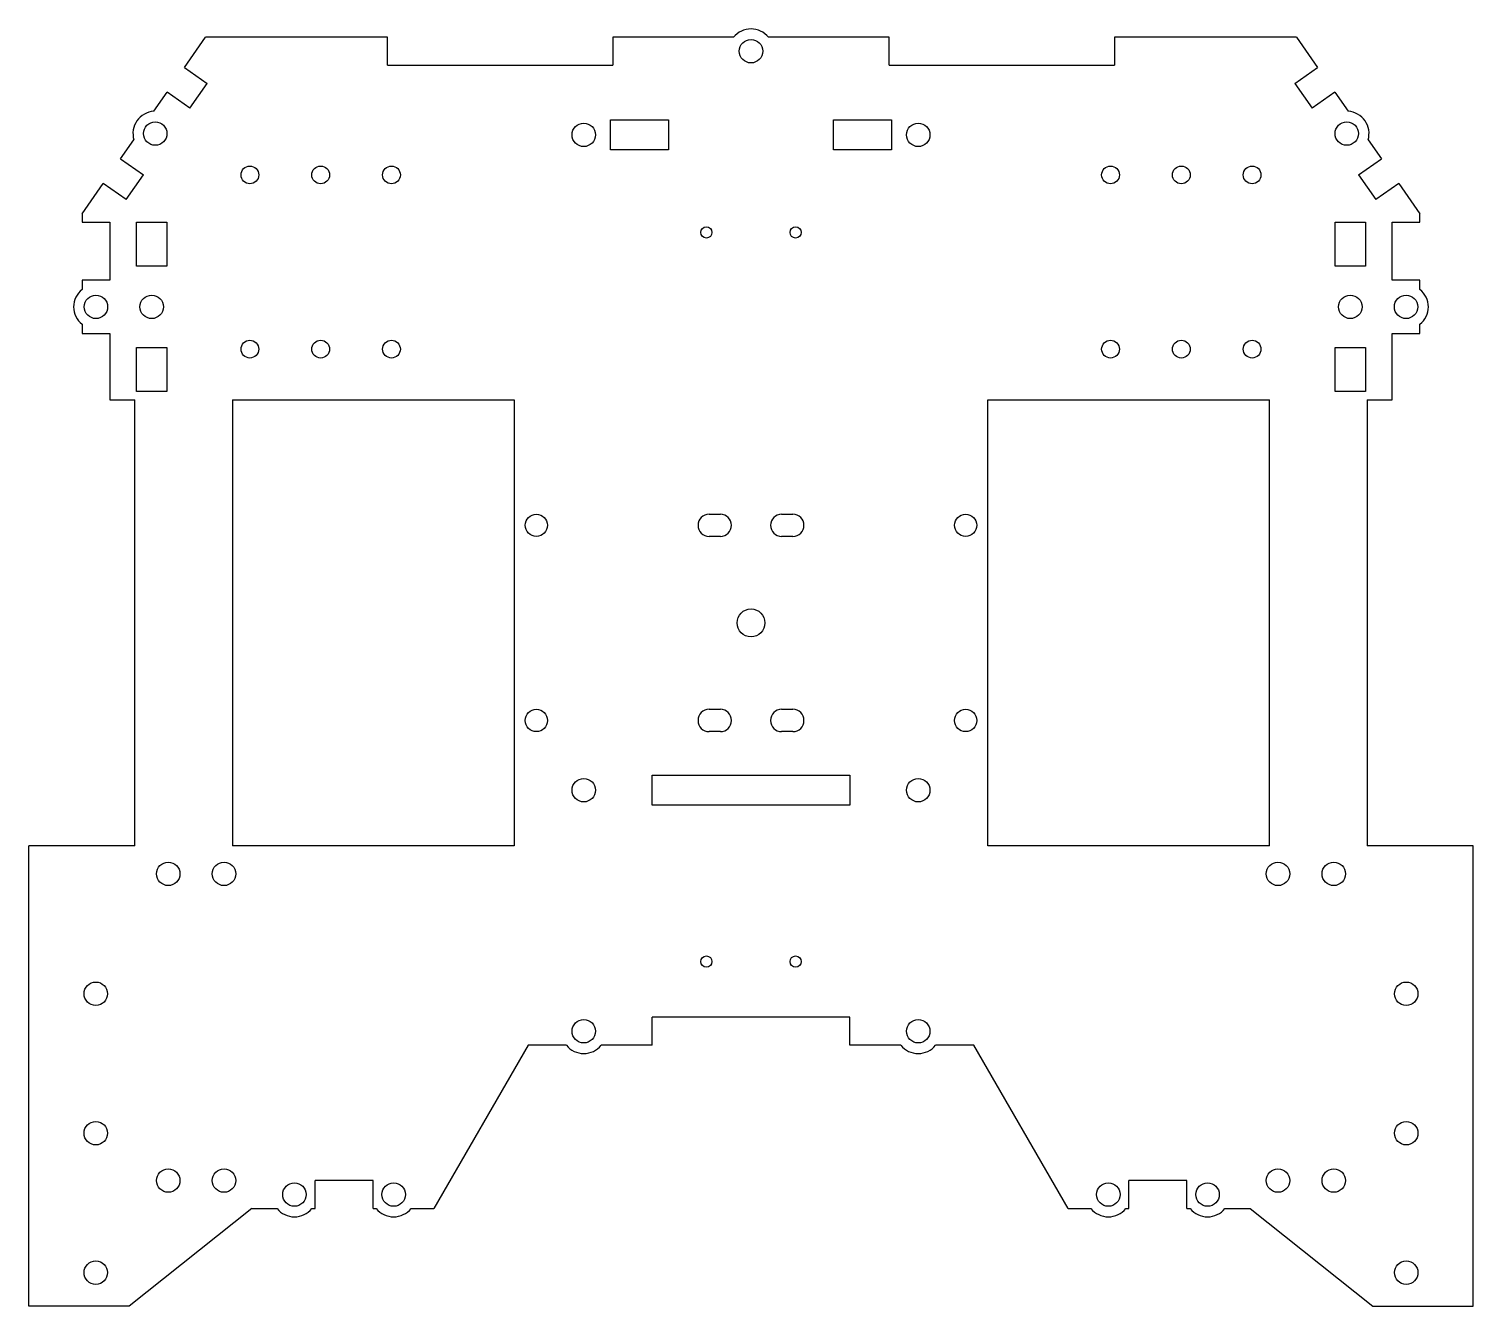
# Model space of a CAD drawing. Header units: millimetres. Extents: x -130 to 130, y -122 to 107.
import ezdxf

# ---------------------------------------------------------------- set-up
doc = ezdxf.new("R2010")
doc.units = ezdxf.units.MM

msp = doc.modelspace()

# ---------------------------------------------------------------- linework, layer by layer
at = {"color": 7, "linetype": 'Continuous', "lineweight": 25}
for p, q in [((-101.63, 99.56), (-97.82, 105)), ((-65.2, 105), (-97.82, 105)), ((-65.2, 100), (-65.2, 105)), ((-3.12, 105), (-24.8, 105)), ((-24.8, 105), (-24.8, 100)), ((24.8, 105), (3.12, 105)), ((24.8, 100), (24.8, 105)), ((97.82, 105), (65.2, 105)), ((65.2, 105), (65.2, 100)), ((97.82, 105), (101.63, 99.56)), ((-101.63, 99.56), (-97.53, 96.7)), ((-65.2, 100), (-24.8, 100)), ((24.8, 100), (65.2, 100)), ((97.53, 96.7), (101.63, 99.56)), ((-100.63, 92.27), (-97.53, 96.7)), ((97.53, 96.7), (100.63, 92.27)), ((-107.12, 91.72), (-104.73, 95.14)), ((-100.63, 92.27), (-104.73, 95.14)), ((104.73, 95.14), (100.63, 92.27)), ((104.73, 95.14), (107.12, 91.72)), ((-25.2, 84.8), (-25.2, 90.2)), ((-25.2, 90.2), (-14.8, 90.2)), ((-14.8, 90.2), (-14.8, 84.8)), ((14.8, 90.2), (25.2, 90.2)), ((14.8, 84.8), (14.8, 90.2)), ((25.2, 90.2), (25.2, 84.8)), ((-113.1, 83.18), (-110.7, 86.6)), ((110.7, 86.6), (113.1, 83.18)), ((-113.1, 83.18), (-109, 80.31)), ((-14.8, 84.8), (-25.2, 84.8)), ((25.2, 84.8), (14.8, 84.8)), ((109, 80.31), (113.1, 83.18)), ((-112.1, 75.89), (-109, 80.31)), ((109, 80.31), (112.1, 75.89)), ((-120, 73.32), (-116.19, 78.76)), ((-112.1, 75.89), (-116.19, 78.76)), ((116.19, 78.76), (112.1, 75.89)), ((116.19, 78.76), (120, 73.32)), ((-120, 73.32), (-120, 71.86)), ((120, 71.86), (120, 73.32)), ((-120, 71.86), (-115, 71.86)), ((-115, 71.86), (-115, 61.46)), ((-110.2, 63.96), (-110.2, 71.86)), ((-110.2, 71.86), (-104.8, 71.86)), ((-104.8, 71.86), (-104.8, 63.96)), ((104.8, 71.86), (110.2, 71.86)), ((104.8, 63.96), (104.8, 71.86)), ((110.2, 71.86), (110.2, 63.96)), ((115, 61.46), (115, 71.86)), ((115, 71.86), (120, 71.86)), ((-104.8, 63.96), (-110.2, 63.96)), ((110.2, 63.96), (104.8, 63.96)), ((-115, 61.46), (-120, 61.46)), ((-120, 61.46), (-120, 59.78)), ((120, 61.46), (115, 61.46)), ((120, 59.78), (120, 61.46)), ((-120, 53.54), (-120, 51.86)), ((-120, 51.86), (-115, 51.86)), ((-115, 51.86), (-115, 40)), ((115, 40), (115, 51.86)), ((115, 51.86), (120, 51.86)), ((120, 51.86), (120, 53.54)), ((-110.2, 41.46), (-110.2, 49.36)), ((-110.2, 49.36), (-104.8, 49.36)), ((-104.8, 49.36), (-104.8, 41.46)), ((104.8, 49.36), (110.2, 49.36)), ((104.8, 41.46), (104.8, 49.36)), ((110.2, 49.36), (110.2, 41.46)), ((-104.8, 41.46), (-110.2, 41.46)), ((110.2, 41.46), (104.8, 41.46)), ((-115, 40), (-110.5, 40)), ((-110.5, -40), (-110.5, 40)), ((-93, 40), (-93, -40)), ((-93, 40), (-42.5, 40)), ((-42.5, 40), (-42.5, -40)), ((42.5, 40), (93, 40)), ((42.5, -40), (42.5, 40)), ((93, -40), (93, 40)), ((110.5, 40), (110.5, -40)), ((110.5, 40), (115, 40)), ((-7.5, 19.5), (-5.5, 19.5)), ((5.5, 19.5), (7.5, 19.5)), ((-5.5, 15.5), (-7.5, 15.5)), ((7.5, 15.5), (5.5, 15.5)), ((-7.5, -15.5), (-5.5, -15.5)), ((5.5, -15.5), (7.5, -15.5)), ((-5.5, -19.5), (-7.5, -19.5)), ((7.5, -19.5), (5.5, -19.5)), ((-17.7, -27.3), (17.7, -27.3)), ((-17.7, -32.7), (-17.7, -27.3)), ((17.7, -27.3), (17.7, -32.7)), ((17.7, -32.7), (-17.7, -32.7)), ((-110.5, -40), (-129.53, -40)), ((-129.53, -122.5), (-129.53, -40)), ((-42.5, -40), (-93, -40)), ((93, -40), (42.5, -40)), ((129.53, -40), (110.5, -40)), ((129.53, -122.5), (129.53, -40)), ((-17.7, -75.72), (-17.7, -70.72)), ((17.7, -70.72), (-17.7, -70.72)), ((17.7, -75.72), (17.7, -70.72)), ((-40, -75.72), (-56.91, -105)), ((-33.12, -75.72), (-40, -75.72)), ((-17.7, -75.72), (-26.88, -75.72)), ((26.88, -75.72), (17.7, -75.72)), ((40, -75.72), (33.12, -75.72)), ((56.91, -105), (40, -75.72)), ((-78.2, -105), (-78.2, -100)), ((-67.8, -100), (-78.2, -100)), ((-67.8, -105), (-67.8, -100)), ((67.8, -105), (67.8, -100)), ((78.2, -100), (67.8, -100)), ((78.2, -105), (78.2, -100)), ((-89.53, -105), (-111.53, -122.5)), ((-89.53, -105), (-85.02, -105)), ((-78.78, -105), (-78.2, -105)), ((-67.8, -105), (-67.22, -105)), ((-60.98, -105), (-56.91, -105)), ((56.91, -105), (60.98, -105)), ((67.22, -105), (67.8, -105)), ((78.2, -105), (78.78, -105)), ((85.02, -105), (89.53, -105)), ((89.53, -105), (111.53, -122.5)), ((-111.53, -122.5), (-129.53, -122.5)), ((111.53, -122.5), (129.53, -122.5))]:
    msp.add_line(p, q, dxfattribs=at)
for centre, radius in [((0, 102.5), 2.1), ((-106.86, 87.73), 2.1), ((-30, 87.5), 2.1), ((30, 87.5), 2.1), ((106.86, 87.73), 2.1), ((-89.89, 80.32), 1.59), ((-77.19, 80.32), 1.59), ((-64.49, 80.32), 1.59), ((64.49, 80.32), 1.59), ((77.19, 80.32), 1.59), ((89.89, 80.32), 1.59), ((-8, 70), 1), ((8, 70), 1), ((-117.5, 56.66), 2.1), ((-107.5, 56.66), 2.1), ((107.5, 56.66), 2.1), ((117.5, 56.66), 2.1), ((-89.89, 49.08), 1.59), ((-77.19, 49.08), 1.59), ((-64.49, 49.08), 1.59), ((64.49, 49.08), 1.59), ((77.19, 49.08), 1.59), ((89.89, 49.08), 1.59), ((-38.5, 17.5), 2), ((38.5, 17.5), 2), ((0, 0), 2.5), ((-38.5, -17.5), 2), ((38.5, -17.5), 2), ((-30, -30), 2.1), ((30, -30), 2.1), ((-104.53, -45), 2.1), ((-94.53, -45), 2.1), ((94.53, -45), 2.1), ((104.53, -45), 2.1), ((-8, -60.72), 1), ((8, -60.72), 1), ((-117.53, -66.5), 2.1), ((117.53, -66.5), 2.1), ((-30, -73.22), 2.1), ((30, -73.22), 2.1), ((-117.53, -91.5), 2.1), ((117.53, -91.5), 2.1), ((-104.53, -100), 2.1), ((-94.53, -100), 2.1), ((94.53, -100), 2.1), ((104.53, -100), 2.1), ((-81.9, -102.5), 2.1), ((-64.1, -102.5), 2.1), ((64.1, -102.5), 2.1), ((81.9, -102.5), 2.1), ((-117.53, -116.5), 2.1), ((117.53, -116.5), 2.1)]:
    msp.add_circle(centre, radius, dxfattribs=at)
for centre, radius, start, end in [((0, 102.5), 4, 38.6822, 141.3178), ((-106.86, 87.73), 4, 93.6902, 196.3258), ((106.86, 87.73), 4, 343.6742, 86.3098), ((-117.5, 56.66), 4, 128.6822, 231.3178), ((117.5, 56.66), 4, 308.6822, 51.3178), ((-7.5, 17.5), 2, 90, 270), ((-5.5, 17.5), 2, 270, 90), ((5.5, 17.5), 2, 90, 270), ((7.5, 17.5), 2, 270, 90), ((-7.5, -17.5), 2, 90, 270), ((-5.5, -17.5), 2, 270, 90), ((5.5, -17.5), 2, 90, 270), ((7.5, -17.5), 2, 270, 90), ((-30, -73.22), 4, 218.6822, 321.3178), ((30, -73.22), 4, 218.6822, 321.3178), ((-81.9, -102.5), 4, 218.6822, 321.3178), ((-64.1, -102.5), 4, 218.6822, 321.3178), ((64.1, -102.5), 4, 218.6822, 321.3178), ((81.9, -102.5), 4, 218.6822, 321.3178)]:
    msp.add_arc(centre, radius, start, end, dxfattribs=at)

doc.saveas('drawing.dxf')
